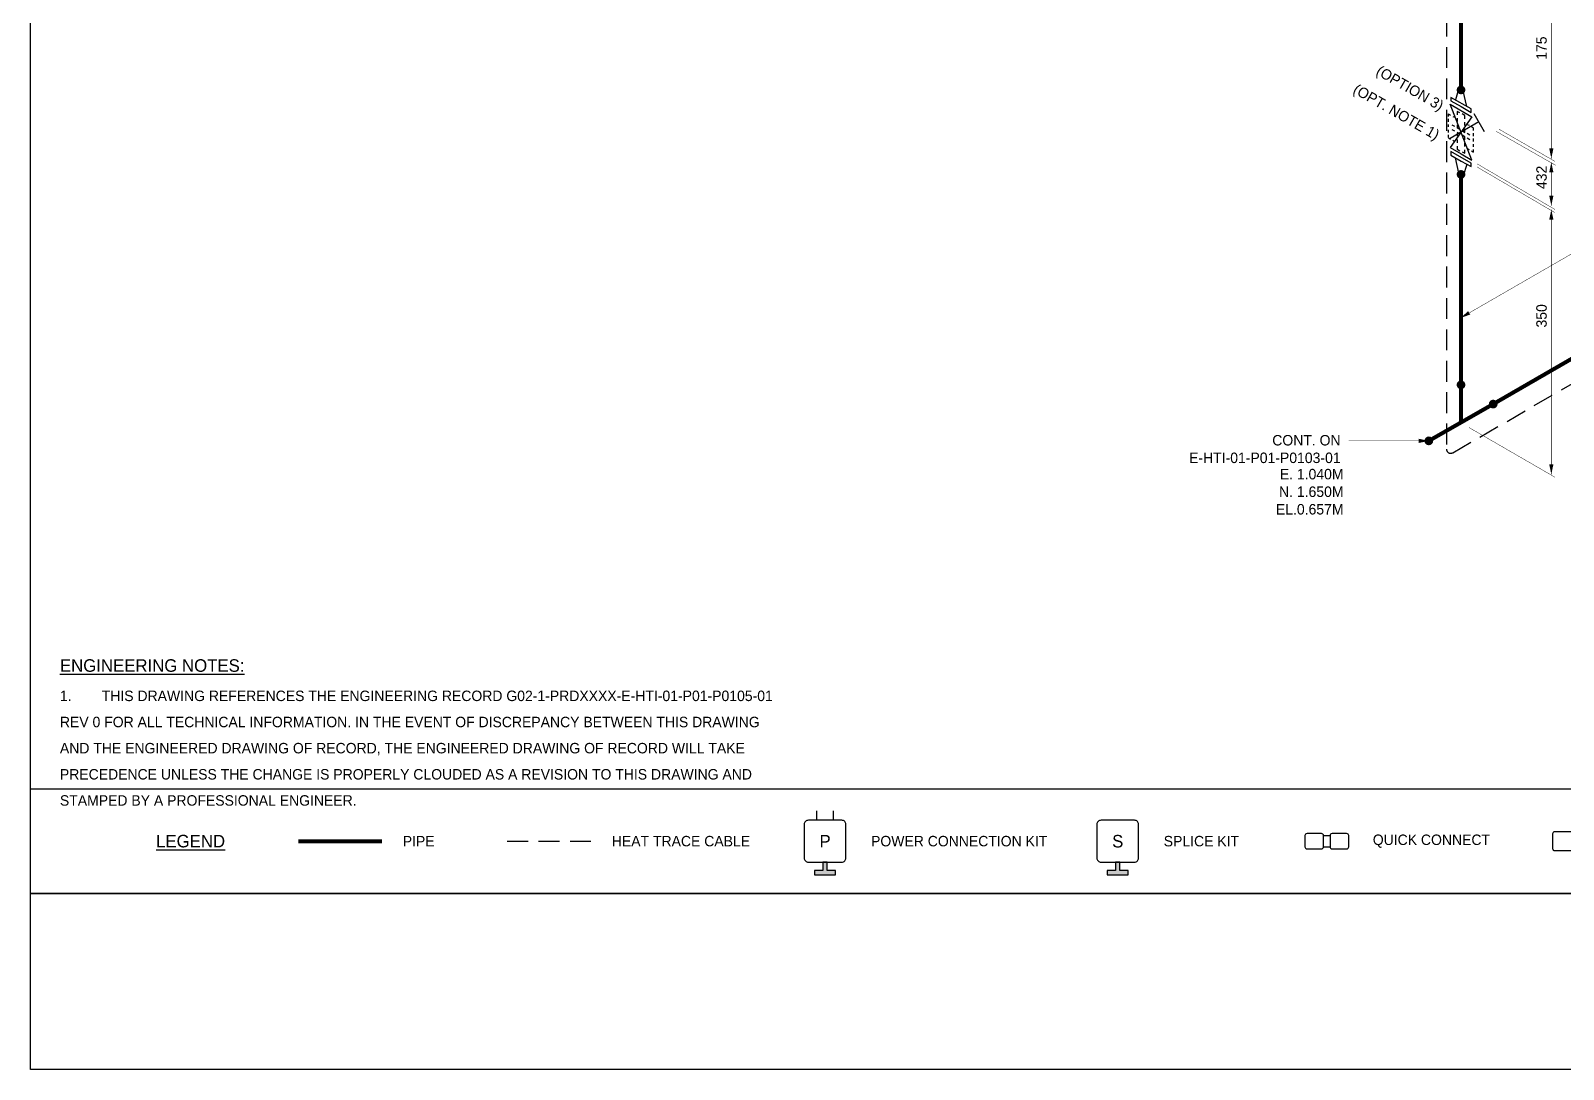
# Model space of a CAD drawing. Extents: x 0 to 847, y -42 to 494.
# Drawn here: x 0 to 366.6, y -42 to 206.3 of the extents above; entities that cross this region are included whole.
import ezdxf
from ezdxf.enums import TextEntityAlignment as Align

# ---------------------------------------------------------------- set-up
doc = ezdxf.new("R2010")
doc.units = 0
doc.header["$LTSCALE"] = 10
doc.header["$MEASUREMENT"] = 0
doc.linetypes.add('DASHED', pattern=[0.75, 0.5, -0.25])
doc.layers.get('Defpoints').update_dxf_attribs({"color": 9})
for name, color, linetype in [('(BASE) PIPE', 7, 'Continuous'), ('(OPTION 3) PIPE', 7, 'Continuous'), ('(OPTION 3) TEXT-2', 2, 'Continuous'), ('DIMENSION', 2, 'Continuous'), ('ENGINEERING NOTE', 2, 'Continuous'), ('HEAT_TRACE', 3, 'DASHED'), ('PIPE', 7, 'Continuous'), ('SYMBOL-3', 3, 'Continuous'), ('TABLE-1', 1, 'Continuous'), ('TEXT-2', 2, 'Continuous'), ('TEXT2', 40, 'Continuous'), ('TITLE', 7, 'Continuous'), ('WELDS', 7, 'Continuous')]:
    doc.layers.add(name, color=color, linetype=linetype)
doc.styles.add('framdcn', font='', dxfattribs={"height": 2.4})
doc.styles.add('Scovan Elec', font='')
doc.styles.get("Standard").update_dxf_attribs({"font": ''})
doc.styles.get('framdcn').set_extended_font_data('Franklin Gothic Medium Cond')
doc.styles.get('Scovan Elec').set_extended_font_data('Franklin Gothic Medium Cond')
doc.styles.get('Standard').set_extended_font_data('Franklin Gothic Medium Cond')

# ---------------------------------------------------------------- blocks, each defined once
blk = doc.blocks.new('*U13')
at = {"layer": 'SYMBOL-3'}
h = blk.add_hatch(color=256, dxfattribs=at)
h.dxf.hatch_style = 1
h.paths.add_polyline_path([(190.5, 47.54), (190.5, 49.54), (189.5, 49.54), (189.5, 47.54), (187.5, 47.54), (187.5, 46.54), (192.5, 46.54), (192.5, 47.54)])
h = blk.add_hatch(color=256, dxfattribs=at)
h.dxf.hatch_style = 1
h.paths.add_polyline_path([(259.5, 47.54), (257.5, 47.54), (257.5, 46.54), (262.5, 46.54), (262.5, 47.54), (260.5, 47.54), (260.5, 49.54), (259.5, 49.54)])
at = {"layer": 'Defpoints'}
for points in [[(189.5, 49.54), (189.5, 47.54), (187.5, 47.54), (187.5, 46.54), (192.5, 46.54), (192.5, 47.54), (190.5, 47.54), (190.5, 49.54)], [(259.5, 49.54), (259.5, 47.54), (257.5, 47.54), (257.5, 46.54), (262.5, 46.54), (262.5, 47.54), (260.5, 47.54), (260.5, 49.54)]]:
    blk.add_lwpolyline(points, close=True, dxfattribs=at)
at = {"layer": 'HEAT_TRACE', "linetype": 'DASHED'}
blk.add_line((114, 54.54), (134, 54.54), dxfattribs=at)
at = {"layer": 'PIPE', "const_width": 0.95}
blk.add_lwpolyline([(64, 54.54), (84, 54.54)], dxfattribs=at)
at = {"layer": 'SYMBOL-3'}
for p, q in [((188, 59.81), (188, 61.81)), ((192, 59.81), (192, 61.81)), ((309.23, 55.88), (310.77, 55.88)), ((309.23, 53.19), (310.77, 53.19))]:
    blk.add_line(p, q, dxfattribs=at)
for points in [[(185, 58.54), (185, 50.54, 0.414214), (186, 49.54), (194, 49.54, 0.414214), (195, 50.54), (195, 58.54, 0.414214), (194, 59.54), (186, 59.54, 0.414214)], [(255, 58.54), (255, 50.54, 0.414214), (256, 49.54), (264, 49.54, 0.414214), (265, 50.54), (265, 58.54, 0.414214), (264, 59.54), (256, 59.54, 0.414214)], [(305.27, 52.69), (308.73, 52.69, 0.414214), (309.23, 53.19), (309.23, 55.88, 0.414214), (308.73, 56.38), (305.27, 56.38, 0.414214), (304.77, 55.88), (304.77, 53.19, 0.414214)], [(311.27, 52.69), (314.73, 52.69, 0.414214), (315.23, 53.19), (315.23, 55.88, 0.414214), (314.73, 56.38), (311.27, 56.38, 0.414214), (310.77, 55.88), (310.77, 53.19, 0.414214)], [(364, 56.29), (364, 52.79, 0.414214), (364.5, 52.29), (373.5, 52.29, 0.414214), (374, 52.79), (374, 56.29, 0.414214), (373.5, 56.79), (364.5, 56.79, 0.414214)]]:
    blk.add_lwpolyline(points, format="xyb", close=True, dxfattribs=at)
at = {"layer": 'TABLE-1'}
blk.add_lwpolyline([(0, 67.04), (843.77, 67.04)], dxfattribs=at)
at = {"layer": 'TEXT-2'}
for s, p in [('P', (190, 54.54)), ('S', (260, 54.54))]:
    blk.add_text(s, height=3, rotation=360, dxfattribs=at).set_placement(p, align=Align.MIDDLE)
at = {"layer": 'TEXT-2', "attachment_point": 4, "style": 'Scovan Elec'}
for s, insert, char_height in [('{\\LLEGEND}', (30, 54.54), 3), ('PIPE', (89, 54.54), 2.5), ('HEAT TRACE CABLE', (139, 54.54), 2.5), ('POWER CONNECTION KIT', (201, 54.54), 2.5), ('SPLICE KIT', (271, 54.54), 2.5), ('QUICK CONNECT', (321, 54.54), 2.5)]:
    blk.add_mtext(s, dxfattribs=dict(at, insert=insert, char_height=char_height))
blk = doc.blocks.new('block17')
at = {"layer": 'TEXT2'}
blk.add_hatch(color=256, dxfattribs=at).paths.add_polyline_path([(0.001, 0), (-2.399, -0.5), (-2.399, 0.5)])
at = {"layer": 'TEXT2', "linetype": 'ByBlock', "const_width": 0.1, "flags": 128}
blk.add_lwpolyline([(-19.2, 0), (0, 0)], dxfattribs=at)
blk = doc.blocks.new('block18')
at = {"layer": 'TEXT2', "style": 'framdcn'}
for s, p in [('E. 1.040M', (0, 0)), ('N. 1.650M', (0, -4.2)), ('EL.0.657M', (0, -8.4))]:
    blk.add_text(s, height=2.5, dxfattribs=at).set_placement(p, align=Align.RIGHT)
blk = doc.blocks.new('block28')
at = {"layer": 'PIPE', "linetype": 'ByBlock', "const_width": 0.95, "flags": 128}
for points in [[(-60.6, -35), (0, 0)], [(-131.8, -76.1), (-60.6, -35)]]:
    blk.add_lwpolyline(points, dxfattribs=at)
at = {"flags": 1}
for tag in ['Tag', 'UCI', 'Pipe Ref', 'Description', 'Key']:
    blk.add_attdef(tag, (0, 0), '', height=1, dxfattribs=at)
blk = doc.blocks.new('block31')
at = {"layer": 'PIPE', "linetype": 'ByBlock', "const_width": 0.95, "flags": 128}
for points in [[(-7.7, 4.6), (-7.7, -4.4)], [(-7.7, -4.4), (0, 0)], [(-15.4, -8.8), (-7.7, -4.4)]]:
    blk.add_lwpolyline(points, dxfattribs=at)
at = {"flags": 1}
for tag in ['Tag', 'UCI', 'Pipe Ref', 'Description', 'Key']:
    blk.add_attdef(tag, (0, 0), '', height=1, dxfattribs=at)
blk = doc.blocks.new('block32')
at = {"layer": 'PIPE', "linetype": 'ByBlock', "const_width": 0.95, "flags": 128}
blk.add_lwpolyline([(0, 50.3), (0, 0)], dxfattribs=at)
at = {"flags": 1}
for tag in ['Tag', 'UCI', 'Pipe Ref', 'Description', 'Key']:
    blk.add_attdef(tag, (0, 0), '', height=1, dxfattribs=at)
blk = doc.blocks.new('block33')
at = {"layer": 'PIPE', "linetype": 'ByBlock', "flags": 128}
for points in [[(-2.4, 2.3), (-2.4, 1.4)], [(2.4, -0.5), (-2.4, 2.3)], [(-2.4, 1.4), (0, 0)], [(-0.5, -2.9), (-1.3, 0.8)], [(0, 0), (2.4, -1.3)], [(0.5, -3.5), (-0.5, -2.9)], [(1.4, -0.8), (0.5, -3.5)], [(2.4, -1.3), (2.4, -0.5)]]:
    blk.add_lwpolyline(points, dxfattribs=at)
at = {"flags": 1}
for tag in ['Tag', 'UCI', 'Pipe Ref', 'Description', 'Key']:
    blk.add_attdef(tag, (0, 0), '', height=1, dxfattribs=at)
blk = doc.blocks.new('block34')
at = {"layer": 'PIPE', "linetype": 'ByBlock', "flags": 128}
for points in [[(-2.6, 11.9), (2.6, 8.9)], [(2.6, -1.5), (-2.6, 11.9)], [(2.6, 8.9), (-2.6, 1.5)], [(4.3, 7.7), (-2.6, 3.7)], [(3.1, 9.7), (5.5, 5.4)], [(-2.6, 1.5), (0, 0)], [(0, 0), (2.6, -1.5)]]:
    blk.add_lwpolyline(points, dxfattribs=at)
at = {"flags": 1}
for tag in ['Tag', 'UCI', 'Pipe Ref', 'Description', 'Key']:
    blk.add_attdef(tag, (0, 0), '', height=1, dxfattribs=at)
blk = doc.blocks.new('block35')
at = {"layer": 'PIPE', "linetype": 'ByBlock', "flags": 128}
for points in [[(-0.5, 4.4), (-1.3, 1.6)], [(0.5, 3.8), (-0.5, 4.4)], [(1.4, 0), (0.5, 3.8)], [(-2.4, 2.2), (-2.4, 1.4)], [(2.4, -0.5), (-2.4, 2.2)], [(-2.4, 1.4), (0, 0)], [(0, 0), (2.4, -1.4)], [(2.4, -1.4), (2.4, -0.5)]]:
    blk.add_lwpolyline(points, dxfattribs=at)
at = {"flags": 1}
for tag in ['Tag', 'UCI', 'Pipe Ref', 'Description', 'Key']:
    blk.add_attdef(tag, (0, 0), '', height=1, dxfattribs=at)
blk = doc.blocks.new('block36')
at = {"layer": 'PIPE', "linetype": 'ByBlock', "const_width": 0.95, "flags": 128}
blk.add_lwpolyline([(0, 45), (0, 0)], dxfattribs=at)
at = {"flags": 1}
for tag in ['Tag', 'UCI', 'Pipe Ref', 'Description', 'Key']:
    blk.add_attdef(tag, (0, 0), '', height=1, dxfattribs=at)
blk = doc.blocks.new('block64')
at = {"layer": 'WELDS'}
h = blk.add_hatch(color=256, dxfattribs=at)
edge = h.paths.add_edge_path(flags=0)
edge.add_arc((0, 0), 1.05, 0, 360)
at = {"flags": 1}
for tag in ['Tag', 'UCI', 'Pipe Ref', 'Description', 'Key']:
    blk.add_attdef(tag, (0, 0), '', height=1, dxfattribs=at)
blk = doc.blocks.new('block66')
at = {"layer": 'WELDS'}
h = blk.add_hatch(color=256, dxfattribs=at)
edge = h.paths.add_edge_path(flags=0)
edge.add_arc((0, 0), 1.05, 0, 360)
at = {"flags": 1}
for tag in ['Tag', 'UCI', 'Pipe Ref', 'Description', 'Key']:
    blk.add_attdef(tag, (0, 0), '', height=1, dxfattribs=at)
blk = doc.blocks.new('block67')
at = {"layer": 'WELDS'}
h = blk.add_hatch(color=256, dxfattribs=at)
edge = h.paths.add_edge_path(flags=0)
edge.add_arc((0, 0), 1.05, 0, 360)
at = {"flags": 1}
for tag in ['Tag', 'UCI', 'Pipe Ref', 'Description', 'Key']:
    blk.add_attdef(tag, (0, 0), '', height=1, dxfattribs=at)
blk = doc.blocks.new('block68')
at = {"layer": 'WELDS'}
h = blk.add_hatch(color=256, dxfattribs=at)
edge = h.paths.add_edge_path(flags=0)
edge.add_arc((0, 0), 1.05, 0, 360)
at = {"flags": 1}
for tag in ['Tag', 'UCI', 'Pipe Ref', 'Description', 'Key']:
    blk.add_attdef(tag, (0, 0), '', height=1, dxfattribs=at)
blk = doc.blocks.new('block81')
at = {"layer": 'WELDS'}
h = blk.add_hatch(color=256, dxfattribs=at)
edge = h.paths.add_edge_path(flags=0)
edge.add_arc((0, 0), 1.05, 0, 360)
at = {"flags": 1}
for tag in ['Tag', 'UCI', 'Pipe Ref', 'Description', 'Key']:
    blk.add_attdef(tag, (0, 0), '', height=1, dxfattribs=at)

msp = doc.modelspace()

# ---------------------------------------------------------------- hatches: boundary and pattern name
at = {"layer": 'DIMENSION'}
for points in [[(363.7, 175.7), (363.2, 178.1), (364.2, 178.1)], [(363.7, 174.8), (364.2, 172.4), (363.2, 172.4)], [(363.7, 164.4), (363.2, 166.8), (364.2, 166.8)], [(363.7, 163.5), (364.2, 161.1), (363.2, 161.1)], [(342, 137.6), (343.8, 139.2), (344.3, 138.4)], [(363.7, 100.2), (363.2, 102.6), (364.2, 102.6)]]:
    msp.add_hatch(color=256, dxfattribs=at).paths.add_polyline_path(points)

# ---------------------------------------------------------------- linework, layer by layer
at = {"layer": '(OPTION 3) PIPE', "flags": 128}
for points in [[(341.21, 186.96), (341.21, 186.16)], [(341.81, 186.66), (341.21, 186.96)], [(339.11, 186.36), (339.61, 186.06)], [(339.11, 185.76), (339.11, 186.36)], [(339.11, 184.46), (339.11, 185.16)], [(339.11, 183.26), (339.11, 183.86)], [(340.61, 183.36), (340.01, 183.66)], [(340.11, 185.76), (340.61, 185.56)], [(341.21, 185.36), (341.21, 184.56)], [(341.21, 183.76), (341.21, 183.06)], [(343.01, 185.96), (342.41, 186.36)], [(343.01, 185.16), (343.01, 185.96)], [(343.01, 183.56), (343.01, 184.36)], [(344.11, 183.56), (343.61, 183.76)], [(339.11, 181.96), (339.11, 182.56)], [(339.11, 180.76), (339.11, 181.36)], [(339.11, 180.66), (339.61, 180.36)], [(340.61, 182.26), (340.01, 182.56)], [(340.11, 180.06), (340.61, 179.76)], [(341.81, 182.66), (341.21, 183.06)], [(341.21, 183.06), (341.91, 182.66)], [(341.81, 181.56), (341.21, 181.96)], [(341.21, 181.86), (341.21, 181.06)], [(341.81, 181.56), (341.21, 181.86)], [(341.21, 180.26), (341.21, 179.46)], [(343.01, 181.96), (342.41, 182.36)], [(343.01, 180.86), (342.41, 181.26)], [(343.01, 180.86), (342.41, 181.26)], [(342.51, 182.26), (343.01, 181.96)], [(343.01, 181.96), (343.01, 182.76)], [(343.01, 180.16), (343.01, 180.86)], [(344.21, 181.26), (343.61, 181.66)], [(344.21, 180.16), (343.61, 180.56)], [(345.11, 182.96), (344.61, 183.26)], [(345.11, 182.36), (345.11, 182.96)], [(345.11, 181.06), (345.11, 181.76)], [(345.11, 179.76), (345.11, 180.46)], [(341.21, 178.66), (341.21, 177.96)], [(341.21, 177.96), (341.81, 177.56)], [(342.41, 177.26), (343.01, 176.96)], [(343.01, 178.56), (343.01, 179.36)], [(343.01, 176.96), (343.01, 177.76)], [(344.11, 177.76), (343.61, 178.06)], [(345.11, 177.16), (344.61, 177.46)], [(345.11, 178.46), (345.11, 179.16)], [(345.11, 177.26), (345.11, 177.86)]]:
    msp.add_lwpolyline(points, dxfattribs=at)
at = {"layer": 'DIMENSION', "linetype": 'ByBlock', "const_width": 0.1, "flags": 128}
for points in [[(363.7, 224.7), (363.7, 175.7)], [(481.6, 218.1), (342, 137.6)], [(350.5, 182.2), (364.7, 174.1)], [(351.2, 182.7), (364.6, 175)], [(345.9, 173.7), (364.5, 162.8)], [(346, 174.4), (364.6, 163.5)], [(363.7, 174.8), (363.7, 164.4)], [(363.7, 163.5), (363.7, 100.2)], [(342.1, 136.4), (342.1, 138.8)], [(344, 111.4), (364.6, 99.5)]]:
    msp.add_lwpolyline(points, dxfattribs=at)
at = {"layer": 'HEAT_TRACE'}
for p, q in [((338.62, 232.35), (338.62, 106.23)), ((340.12, 105.37), (474.81, 183.13))]:
    msp.add_line(p, q, dxfattribs=at)
msp.add_arc((339.62, 106.23), 1, 180, 300, dxfattribs=at)
at = {"layer": 'TITLE'}
for points in [[(0, 494.34), (843.77, 494.34), (843.77, 0), (0, 0)], [(0, 0), (843.77, 0), (843.77, -42.04), (0, -42.04)]]:
    msp.add_lwpolyline(points, close=True, dxfattribs=at)

# ---------------------------------------------------------------- block references
at = {"layer": '(BASE) PIPE', "linetype": 'ByBlock'}
msp.add_blockref('block34', (342.1, 176.8), dxfattribs=at)
at = {"layer": 'PIPE'}
for name, p in [('block36', (342.1, 192.1)), ('block35', (342.1, 188.1)), ('block28', (481.6, 193.1)), ('block33', (342.1, 175.1)), ('block32', (342.1, 121.6)), ('block31', (349.8, 117))]:
    msp.add_blockref(name, p, dxfattribs=at)
at = {"layer": 'TEXT2'}
for name, p in [('block17', (334.4, 108.2)), ('block18', (314, 99))]:
    msp.add_blockref(name, p, dxfattribs=at)
at = {"layer": 'WELDS'}
for name, p in [('block68', (342.1, 192.1)), ('block67', (342.1, 171.9)), ('block66', (342.1, 121.6)), ('block64', (349.8, 117)), ('block81', (334.4, 108.2))]:
    msp.add_blockref(name, p, dxfattribs=at)

# ---------------------------------------------------------------- texts
at = {"layer": '(OPTION 3) TEXT-2', "style": 'framdcn'}
msp.add_text('(OPTION 3)', height=2.5, rotation=330, dxfattribs=at).set_placement((337, 187), align=Align.RIGHT)
at = {"layer": 'DIMENSION', "style": 'framdcn'}
for s, p in [('175', (362.6, 199.3)), ('432', (362.6, 168.4)), ('350', (362.6, 135.3))]:
    msp.add_text(s, height=2.5, rotation=90, dxfattribs=at).set_placement(p)
at = {"layer": 'TEXT-2', "style": 'framdcn'}
msp.add_text('(OPT. NOTE 1)', height=2.5, rotation=330, dxfattribs=at).set_placement((336, 180), align=Align.RIGHT)
at = {"layer": 'TEXT2', "style": 'framdcn'}
for s, p in [('CONT. ON', (313.3, 107.1)), ('E-HTI-01-P01-P0103-01', (313.3, 102.9))]:
    msp.add_text(s, height=2.5, dxfattribs=at).set_placement(p, align=Align.RIGHT)

# ---------------------------------------------------------------- next in the draw order: block references
msp.add_blockref('*U13', (0, -42.04))

# ---------------------------------------------------------------- next in the draw order: texts
at = {"layer": 'ENGINEERING NOTE', "insert": (7, 56), "char_height": 2.5, "width": 172, "attachment_point": 1, "style": 'Scovan Elec'}
msp.add_mtext('\\pxsm1.5;{\\H1.2x;\\LENGINEERING NOTES:\\P\\pi-3,l3,s*,t3,36;}1.^ITHIS DRAWING REFERENCES THE ENGINEERING RECORD G02-1-PRDXXXX-E-HTI-01-P01-P0105-01 REV 0 FOR ALL TECHNICAL INFORMATION{\\H0.99999x;. IN THE EVENT OF DISCREPANCY BETWEEN THIS DRAWING AND THE ENGINEERED DRAWING OF RECORD, THE ENGINEERED DRAWING OF RECORD WILL TAKE PRECEDENCE UNLESS THE CHANGE IS PROPERLY CLOUDED AS A REVISION TO THIS DRAWING AND STAMPED BY A PROFESSIONAL ENGINEER.}', dxfattribs=at)

doc.saveas('drawing.dxf')
